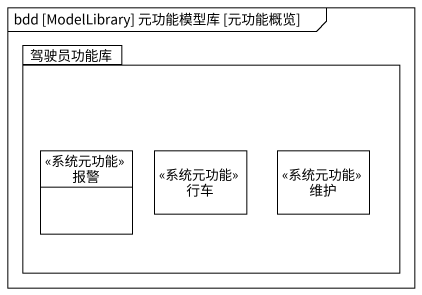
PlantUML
@startuml
mainframe bdd [ModelLibrary] 元功能模型库 [元功能概览]
hide circle
hide empty members
package 驾驶员功能库 {
  class 报警 <<系统元功能>>
  class 行车 <<系统元功能>>
  class 维护 <<系统元功能>>
}
@enduml
